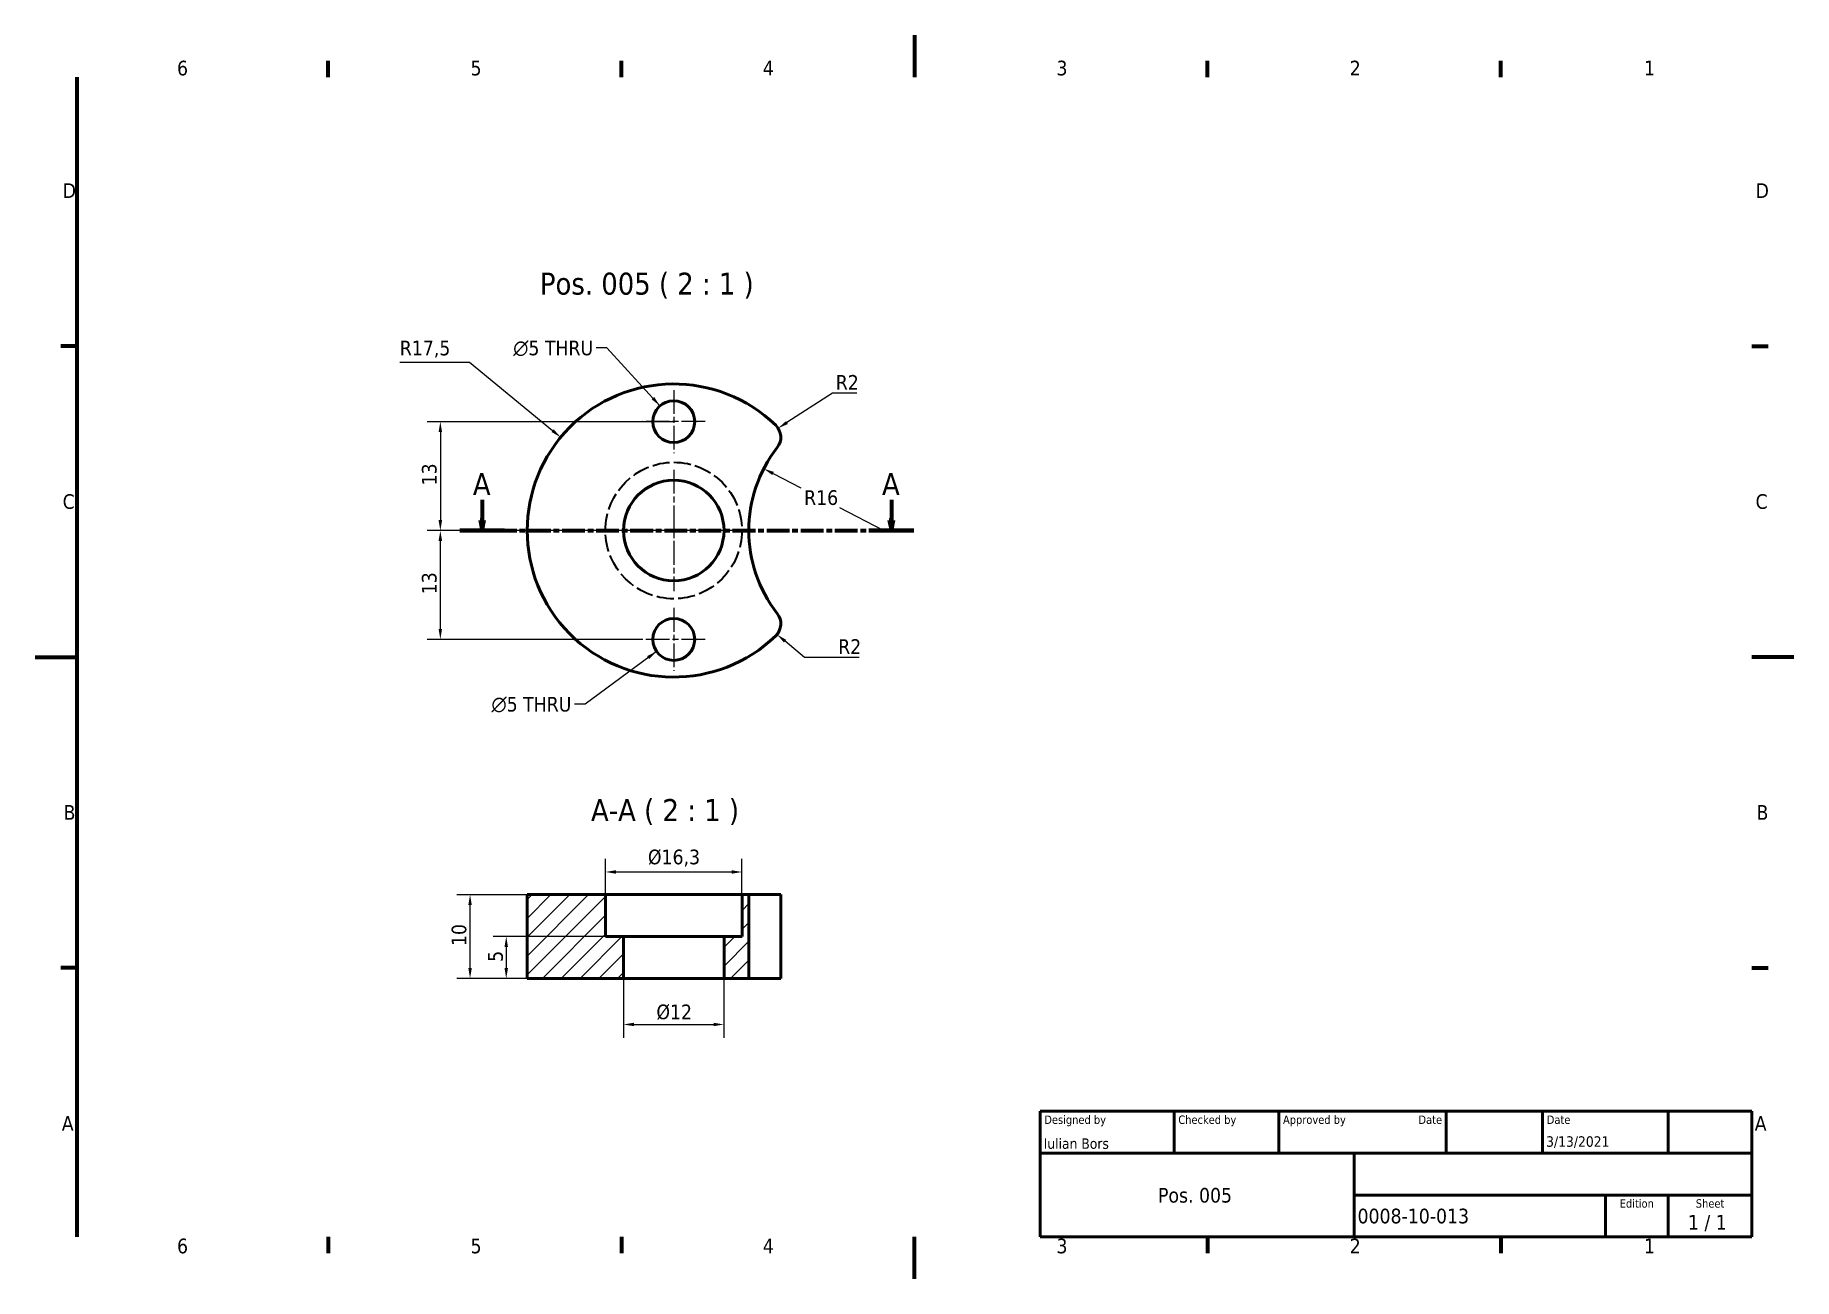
# Model space of a CAD drawing. Header units: millimetres. Extents: x 0 to 210, y 0 to 149.
import ezdxf
from ezdxf.enums import TextEntityAlignment as Align

# ---------------------------------------------------------------- set-up
doc = ezdxf.new("R2010")
doc.units = ezdxf.units.MM
doc.header["$LTSCALE"] = 0.5
doc.linetypes.add('CHAIN', pattern=[0.3543, 0.2362, -0.0295, 0.0591, -0.0295])
doc.linetypes.add('DASHED', pattern=[0.2068, 0.1655, -0.0413])
for name, color, linetype, lineweight in [('Border (ISO)', 7, 'Continuous', 70), ('Center Mark (ISO)', 7, 'Continuous', 25), ('Dimension (ISO)', 7, 'Continuous', 25), ('Hatch (ISO)', 7, 'Continuous', 18), ('Hidden (ISO)', 7, 'DASHED', 35), ('Section Line (ISO)', 7, 'CHAIN', 70), ('Symbol (ISO)', 7, 'Continuous', 25), ('Title (ISO)', 7, 'Continuous', 50), ('Visible (ISO)', 7, 'Continuous', 50)]:
    doc.layers.add(name, color=color, linetype=linetype, lineweight=lineweight)
doc.styles.add('Label Text (ISO)', font='tahoma.ttf')
doc.styles.add('Note Text (ISO)', font='tahoma.ttf')
doc.styles.add('Text Style39', font='tahoma.ttf')
doc.styles.add('Text Style41', font='tahoma.ttf')
doc.styles.add('Text Style45', font='tahoma.ttf')
doc.dimstyles.new('Default - Method 1b (ISO)', dxfattribs={"dimscale": 0.5, "dimtxt": 3.5, "dimasz": 2.5, "dimexe": 3.175, "dimexo": 0, "dimgap": 0.762, "dimtad": 1, "dimtoh": 1, "dimrnd": 1e-08, "dimtxsty": 'Note Text (ISO)', "dimcen": 0.09, "dimdle": 10, "dimclrd": 256, "dimclre": 256, "dimclrt": 256, "dimazin": 2, "dimtfac": 1, "dimtmove": 0, "dimatfit": 3, "dimfxl": 0, "dimtolj": 1, "dimlwd": -1, "dimlwe": -1, "dimarcsym": 0})
doc.dimstyles.new('Default - Method 1b (ISO)$7', dxfattribs={"dimscale": 0.5, "dimtxt": 3.5, "dimasz": 2.5, "dimexe": 3.175, "dimexo": 0, "dimgap": 0.762, "dimtad": 1, "dimtoh": 1, "dimrnd": 1e-08, "dimtxsty": 'Note Text (ISO)', "dimcen": 0.09, "dimdle": 10, "dimclrd": 256, "dimclre": 256, "dimclrt": 256, "dimazin": 2, "dimtfac": 1, "dimtmove": 0, "dimatfit": 3, "dimfxl": 0, "dimtolj": 1, "dimlwd": -1, "dimlwe": -1, "dimarcsym": 0})

# ---------------------------------------------------------------- blocks, each defined once
blk = doc.blocks.new('Borders Default Border')
at = {"layer": 'Border (ISO)'}
for p, q in [((70, 287), (70, 290.9)), ((140, 287), (140, 290.9)), ((280, 287), (280, 290.9)), ((350, 287), (350, 290.9)), ((10, 222.75), (6.1, 222.75)), ((410, 222.75), (413.9, 222.75)), ((10, 74.25), (6.1, 74.25)), ((410, 74.25), (413.9, 74.25)), ((70, 10), (70, 6.1)), ((140, 10), (140, 6.1)), ((280, 10), (280, 6.1)), ((350, 10), (350, 6.1))]:
    blk.add_line(p, q, dxfattribs=at)
at = {"layer": 'Border (ISO)', "flags": 128}
for points in [[(210, 297), (210, 287)], [(10, 10), (10, 287)], [(0, 148.5), (10, 148.5)], [(420, 148.5), (410, 148.5)], [(210, 0), (210, 10)]]:
    blk.add_lwpolyline(points, dxfattribs=at)
at = {"layer": 'Border (ISO)', "char_height": 3.5, "attachment_point": 7, "style": 'Note Text (ISO)'}
for s, insert in [('6', (33.88, 287.33)), ('5', (103.98, 287.33)), ('4', (173.78, 287.4)), ('3', (243.91, 287.33)), ('2', (313.94, 287.4)), ('1', (384.21, 287.4)), ('D', (6.57, 258.13)), ('D', (410.87, 258.13)), ('C', (6.56, 183.81)), ('C', (410.86, 183.81)), ('B', (6.78, 109.63)), ('B', (411.08, 109.63)), ('A', (6.36, 35.38)), ('A', (410.66, 35.38)), ('6', (33.88, 6.03)), ('5', (103.98, 6.03)), ('4', (173.78, 6.1)), ('3', (243.91, 6.03)), ('2', (313.94, 6.1)), ('1', (384.21, 6.1))]:
    blk.add_mtext(s, dxfattribs=dict(at, insert=insert))
blk = doc.blocks.new('*D5')
at = {"layer": 'Defpoints', "color": 0}
for p in [(62.75, 100.48), (76.25, 89.35)]:
    blk.add_point(p, dxfattribs=at)
at = {"layer": 'Dimension (ISO)'}
for p, q in [((43.54, 109.45), (51.88, 109.45)), ((51.88, 109.45), (61.79, 101.28))]:
    blk.add_line(p, q, dxfattribs=at)
blk.add_solid([(61.92, 101.44), (61.65, 101.12), (62.75, 100.48)], dxfattribs=at)
at = {"layer": 'Dimension (ISO)', "insert": (43.54, 112.02), "char_height": 1.75, "attachment_point": 1, "style": 'Note Text (ISO)'}
blk.add_mtext('\\A1;R17,5', dxfattribs=at)
blk = doc.blocks.new('2dTransSection0')
at = {"layer": 'Section Line (ISO)', "linetype": 'Continuous'}
for p, q in [((106.76, 186.02), (106.76, 181.2)), ((204.48, 186.02), (204.48, 181.2)), ((106.26, 181.2), (106.76, 178.7)), ((107.26, 181.2), (106.26, 181.2)), ((106.76, 181.2), (106.76, 178.7)), ((106.76, 178.7), (107.26, 181.2)), ((203.98, 181.2), (204.48, 178.7)), ((204.98, 181.2), (203.98, 181.2)), ((204.48, 181.2), (204.48, 178.7)), ((204.48, 178.7), (204.98, 181.2))]:
    blk.add_line(p, q, dxfattribs=at)
at = {"layer": 'Section Line (ISO)', "linetype": 'CHAIN', "ltscale": 45.965954}
blk.add_line((101.42, 178.7), (209.82, 178.7), dxfattribs=at)
at = {"layer": 'Section Line (ISO)', "linetype": 'Continuous', "lineweight": 140}
for p, q in [((101.42, 178.7), (112.11, 178.7)), ((199.13, 178.7), (209.82, 178.7))]:
    blk.add_line(p, q, dxfattribs=at)
at = {"layer": 'Section Line (ISO)', "linetype": 'Continuous', "flags": 128}
for points in [[(106.26, 181.2), (106.76, 178.7)], [(203.98, 181.2), (204.48, 178.7)]]:
    blk.add_lwpolyline(points, dxfattribs=at)
at = {"layer": 'Section Line (ISO)'}
for points in [[(106.26, 181.2), (106.76, 178.7), (107.26, 181.2), (106.26, 181.2)], [(203.98, 181.2), (204.48, 178.7), (204.98, 181.2), (203.98, 181.2)]]:
    blk.add_solid(points, dxfattribs=at)
at = {"layer": 'Section Line (ISO)', "char_height": 5.25, "attachment_point": 7, "style": 'Label Text (ISO)'}
for insert in [(104.53, 187.2), (202.24, 187.2)]:
    blk.add_mtext('A', dxfattribs=dict(at, insert=insert))
blk = doc.blocks.new('*D7')
at = {"layer": 'Defpoints', "color": 0}
for p in [(88.72, 101.57), (87.04, 100.48)]:
    blk.add_point(p, dxfattribs=at)
at = {"layer": 'Dimension (ISO)'}
for p, q in [((95.22, 105.75), (89.77, 102.24)), ((98.13, 105.75), (95.22, 105.75))]:
    blk.add_line(p, q, dxfattribs=at)
blk.add_solid([(89.66, 102.42), (89.88, 102.07), (88.72, 101.57)], dxfattribs=at)
at = {"layer": 'Dimension (ISO)', "insert": (95.6, 107.92), "char_height": 1.75, "attachment_point": 1, "style": 'Note Text (ISO)'}
blk.add_mtext('\\A1;R2', dxfattribs=at)
blk = doc.blocks.new('*D8')
at = {"layer": 'Defpoints', "color": 0}
for p in [(87.04, 78.22), (88.58, 76.94)]:
    blk.add_point(p, dxfattribs=at)
at = {"layer": 'Dimension (ISO)'}
for p, q in [((91.87, 74.2), (89.54, 76.14)), ((98.41, 74.2), (91.87, 74.2))]:
    blk.add_line(p, q, dxfattribs=at)
blk.add_solid([(89.67, 76.3), (89.41, 75.98), (88.58, 76.94)], dxfattribs=at)
at = {"layer": 'Dimension (ISO)', "insert": (95.89, 76.37), "char_height": 1.75, "attachment_point": 1, "style": 'Note Text (ISO)'}
blk.add_mtext('\\A1;R2', dxfattribs=at)
blk = doc.blocks.new('*D9')
at = {"layer": 'Defpoints', "color": 0}
for p in [(87, 96.73), (101.31, 89.35)]:
    blk.add_point(p, dxfattribs=at)
at = {"layer": 'Dimension (ISO)'}
for p, q in [((88.12, 96.16), (91.44, 94.44)), ((101.31, 89.35), (96.07, 92.06))]:
    blk.add_line(p, q, dxfattribs=at)
blk.add_solid([(88.21, 96.35), (88.02, 95.98), (87, 96.73)], dxfattribs=at)
at = {"layer": 'Dimension (ISO)', "insert": (91.82, 94.16), "char_height": 1.75, "attachment_point": 1, "style": 'Note Text (ISO)'}
blk.add_mtext('\\A1;R16', dxfattribs=at)
blk = doc.blocks.new('*D10')
at = {"layer": 'Defpoints', "color": 0}
for p in [(48.38, 89.35), (76.25, 89.35), (72.5, 76.35)]:
    blk.add_point(p, dxfattribs=at)
at = {"layer": 'Dimension (ISO)'}
for p, q in [((76.25, 89.35), (46.79, 89.35)), ((48.38, 77.6), (48.38, 88.1)), ((72.5, 76.35), (46.79, 76.35))]:
    blk.add_line(p, q, dxfattribs=at)
for points in [[(48.17, 88.1), (48.59, 88.1), (48.38, 89.35)], [(48.17, 77.6), (48.59, 77.6), (48.38, 76.35)]]:
    blk.add_solid(points, dxfattribs=at)
at = {"layer": 'Dimension (ISO)', "insert": (46.18, 81.74), "char_height": 1.75, "attachment_point": 1, "rotation": 90, "style": 'Note Text (ISO)'}
blk.add_mtext('\\A1;13', dxfattribs=at)
blk = doc.blocks.new('*D11')
at = {"layer": 'Defpoints', "color": 0}
for p in [(76.25, 102.35), (48.38, 89.35), (50.71, 89.35)]:
    blk.add_point(p, dxfattribs=at)
at = {"layer": 'Dimension (ISO)'}
for p, q in [((76.25, 102.35), (46.79, 102.35)), ((48.38, 101.1), (48.38, 90.6)), ((50.71, 89.35), (46.79, 89.35))]:
    blk.add_line(p, q, dxfattribs=at)
for points in [[(48.17, 101.1), (48.59, 101.1), (48.38, 102.35)], [(48.17, 90.6), (48.59, 90.6), (48.38, 89.35)]]:
    blk.add_solid(points, dxfattribs=at)
at = {"layer": 'Dimension (ISO)', "insert": (46.18, 94.74), "char_height": 1.75, "attachment_point": 1, "rotation": 90, "style": 'Note Text (ISO)'}
blk.add_mtext('\\A1;13', dxfattribs=at)
blk = doc.blocks.new('*D12')
at = {"layer": 'Defpoints', "color": 0}
for p in [(70.25, 35.87), (82.25, 35.87), (82.25, 30.37)]:
    blk.add_point(p, dxfattribs=at)
at = {"layer": 'Dimension (ISO)'}
for p, q in [((70.25, 35.87), (70.25, 28.79)), ((82.25, 35.87), (82.25, 28.79)), ((71.5, 30.37), (81, 30.37))]:
    blk.add_line(p, q, dxfattribs=at)
for points in [[(71.5, 30.58), (71.5, 30.17), (70.25, 30.37)], [(81, 30.58), (81, 30.17), (82.25, 30.37)]]:
    blk.add_solid(points, dxfattribs=at)
at = {"layer": 'Dimension (ISO)', "insert": (74.18, 32.75), "char_height": 1.75, "attachment_point": 1, "style": 'Note Text (ISO)'}
blk.add_mtext('\\A1;\\fTahoma|b0|i0;\\H1.7500;Ø12', dxfattribs=at)
blk = doc.blocks.new('*D13')
at = {"layer": 'Defpoints', "color": 0}
for p in [(84.4, 48.58), (68.1, 45.87), (84.4, 45.87)]:
    blk.add_point(p, dxfattribs=at)
at = {"layer": 'Dimension (ISO)'}
for p, q in [((68.1, 45.87), (68.1, 50.16)), ((69.35, 48.58), (83.15, 48.58)), ((84.4, 45.87), (84.4, 50.16))]:
    blk.add_line(p, q, dxfattribs=at)
for points in [[(69.35, 48.79), (69.35, 48.37), (68.1, 48.58)], [(83.15, 48.79), (83.15, 48.37), (84.4, 48.58)]]:
    blk.add_solid(points, dxfattribs=at)
at = {"layer": 'Dimension (ISO)', "insert": (73.17, 51.25), "char_height": 1.75, "attachment_point": 1, "style": 'Note Text (ISO)'}
blk.add_mtext('\\A1;\\fTahoma|b0|i0;\\H1.7500;Ø16,3', dxfattribs=at)
blk = doc.blocks.new('*D14')
at = {"layer": 'Defpoints', "color": 0}
for p in [(70.25, 40.87), (56.25, 35.87), (70.25, 35.87)]:
    blk.add_point(p, dxfattribs=at)
at = {"layer": 'Dimension (ISO)'}
for p, q in [((70.25, 40.87), (54.67, 40.87)), ((56.25, 39.62), (56.25, 37.12)), ((70.25, 35.87), (54.67, 35.87))]:
    blk.add_line(p, q, dxfattribs=at)
for points in [[(56.04, 39.62), (56.46, 39.62), (56.25, 40.87)], [(56.04, 37.12), (56.46, 37.12), (56.25, 35.87)]]:
    blk.add_solid(points, dxfattribs=at)
at = {"layer": 'Dimension (ISO)', "insert": (54.09, 37.85), "char_height": 1.75, "attachment_point": 1, "rotation": 90, "style": 'Note Text (ISO)'}
blk.add_mtext('\\A1;5', dxfattribs=at)
blk = doc.blocks.new('*D15')
at = {"layer": 'Defpoints', "color": 0}
for p in [(51.93, 45.87), (68.1, 45.87), (70.25, 35.87)]:
    blk.add_point(p, dxfattribs=at)
at = {"layer": 'Dimension (ISO)'}
for p, q in [((68.1, 45.87), (50.34, 45.87)), ((51.93, 37.12), (51.93, 44.62)), ((70.25, 35.87), (50.34, 35.87))]:
    blk.add_line(p, q, dxfattribs=at)
for points in [[(51.72, 44.62), (52.14, 44.62), (51.93, 45.87)], [(51.72, 37.12), (52.14, 37.12), (51.93, 35.87)]]:
    blk.add_solid(points, dxfattribs=at)
at = {"layer": 'Dimension (ISO)', "insert": (49.73, 39.74), "char_height": 1.75, "attachment_point": 1, "rotation": 90, "style": 'Note Text (ISO)'}
blk.add_mtext('\\A1;10', dxfattribs=at)
blk = doc.blocks.new('Title Blocks I.A.B')
at = {"layer": 'Title (ISO)'}
for p, q in [((270.07, 130), (100.07, 130)), ((100.07, 130), (100.07, 100)), ((132.07, 120), (132.07, 130)), ((157.07, 120), (157.07, 130)), ((197.07, 120), (197.07, 130)), ((220.07, 120), (220.07, 130)), ((250.07, 120), (250.07, 130)), ((270.07, 100), (270.07, 130)), ((100.07, 120), (270.07, 120)), ((175.07, 120), (175.07, 100)), ((270.07, 110), (175.07, 110)), ((235.07, 100), (235.07, 110)), ((250.07, 100), (250.07, 110)), ((100.07, 100), (270.07, 100))]:
    blk.add_line(p, q, dxfattribs=at)
at = {"layer": 'Title (ISO)', "style": 'Text Style41'}
for s, p in [('Designed by', (101.07, 129)), ('Checked by', (133.07, 129)), ('Approved by', (158.07, 129)), ('Date', (221.07, 129))]:
    blk.add_text(s, height=2, dxfattribs=at).set_placement(p, align=Align.TOP_LEFT)
blk.add_text('Date', height=2, dxfattribs=at).set_placement((196.07, 129), align=Align.TOP_RIGHT)
for s, p in [('Edition', (242.57, 109)), ('Sheet', (260.07, 109))]:
    blk.add_text(s, height=2, dxfattribs=at).set_placement(p, align=Align.TOP_CENTER)
at = {"layer": 'Title (ISO)', "style": 'Note Text (ISO)'}
blk.add_text('1 / 1 ', height=3.5, dxfattribs=at).set_placement((260.07, 103.5), align=Align.MIDDLE_CENTER)
at = {"layer": 'Title (ISO)'}
for tag, p, height, style in [('AUTHOR_001', (100.92, 121.05), 2.5, 'Text Style39'), ('CREATION_DATE_001', (220.91, 121.54), 2.5, 'Text Style39'), ('COMPANY_001', (128.23, 108.21), 3.5, 'Note Text (ISO)'), ('PART_NUMBER_001', (175.88, 103.25), 3.5, 'Note Text (ISO)')]:
    blk.add_attdef(tag, p, '', height=height, dxfattribs=dict(at, style=style))
at = {"layer": 'Title (ISO)', "style": 'Text Style39'}
for tag, p in [('CHECKED_BY', (133.07, 121)), ('ENG_APPROVED_BY', (158.07, 121))]:
    blk.add_attdef(tag, text='', height=2.5, dxfattribs=at).set_placement(p, align=Align.BOTTOM_LEFT)
blk.add_attdef('ENG_APPROVAL_DATE', text='', height=2.5, dxfattribs=at).set_placement((196.07, 121), align=Align.BOTTOM_RIGHT)
at = {"layer": 'Title (ISO)', "style": 'Note Text (ISO)'}
for tag, p in [('TITLE', (222.57, 115)), ('REVISION_NUMBER', (242.57, 103.5))]:
    blk.add_attdef(tag, text='', height=3.5, dxfattribs=at).set_placement(p, align=Align.MIDDLE_CENTER)

msp = doc.modelspace()

# ---------------------------------------------------------------- hatches: boundary and pattern name
at = {"layer": 'Hatch (ISO)'}
h = msp.add_hatch(dxfattribs=at)
h.set_pattern_fill('ANSI31', color=256, scale=12.7, style=0)
h.set_pattern_definition([(45, (0, 0), (-1.122532, 1.122532), [])])
h.paths.add_polyline_path([(85.2117, 35.8743), (85.2117, 45.8743), (84.4026, 45.8743), (84.4026, 40.8743), (82.2526, 40.8743), (82.2526, 35.8743)])
h.paths.add_polyline_path([(68.1026, 45.8743), (58.7526, 45.8743), (58.7526, 35.8743), (70.2526, 35.8743), (70.2526, 40.8743), (68.1026, 40.8743)])

# ---------------------------------------------------------------- linework, layer by layer
at = {"layer": 'Center Mark (ISO)', "linetype": 'CHAIN', "ltscale": 23.990969}
for p, q in [((76.2526, 106.1012), (76.2526, 98.6012)), ((80.0026, 102.3512), (72.5026, 102.3512)), ((76.2526, 96.6012), (76.2526, 82.1012)), ((83.5026, 89.3512), (69.0026, 89.3512)), ((76.2526, 80.1012), (76.2526, 72.6012)), ((80.0026, 76.3512), (72.5026, 76.3512))]:
    msp.add_line(p, q, dxfattribs=at)
at = {"layer": 'Hidden (ISO)', "ltscale": 24.76207}
msp.add_circle((76.2526, 89.3512), 8.15, dxfattribs=at)
at = {"layer": 'Visible (ISO)'}
for p, q in [((68.1026, 45.8743), (58.7526, 45.8743)), ((58.7526, 45.8743), (58.7526, 35.8743)), ((68.1026, 40.8743), (68.1026, 45.8743)), ((68.1026, 45.8743), (84.4026, 45.8743)), ((85.2117, 45.8743), (84.4026, 45.8743)), ((84.4026, 45.8743), (84.4026, 40.8743)), ((85.2117, 35.8743), (85.2117, 45.8743)), ((85.2117, 45.8743), (88.6162, 45.8743)), ((88.6162, 45.8743), (89.0391, 45.8743)), ((89.0391, 45.8743), (89.0391, 35.8743)), ((70.2526, 40.8743), (68.1026, 40.8743)), ((70.2526, 35.8743), (70.2526, 40.8743)), ((82.2526, 40.8743), (70.2526, 40.8743)), ((84.4026, 40.8743), (82.2526, 40.8743)), ((82.2526, 40.8743), (82.2526, 35.8743)), ((58.7526, 35.8743), (70.2526, 35.8743)), ((82.2526, 35.8743), (70.2526, 35.8743)), ((82.2526, 35.8743), (85.2117, 35.8743)), ((88.6162, 35.8743), (85.2117, 35.8743)), ((89.0391, 35.8743), (88.6162, 35.8743))]:
    msp.add_line(p, q, dxfattribs=at)
for centre, radius in [((76.2526, 102.3512), 2.5), ((76.2526, 89.3512), 6), ((76.2526, 76.3512), 2.5)]:
    msp.add_circle(centre, radius, dxfattribs=at)
for centre, radius, start, end in [((76.2526, 89.3512), 17.5, 45.900842, 314.099158), ((87.0391, 100.4823), 2, 322.049621, 45.900842), ((101.3117, 89.3512), 16.1, 142.049621, 217.950379), ((87.0391, 78.2201), 2, 314.099158, 37.950379)]:
    msp.add_arc(centre, radius, start, end, dxfattribs=at)

# ---------------------------------------------------------------- block references
at = {"xscale": 0.5, "yscale": 0.5, "zscale": 0.5}
msp.add_blockref('Borders Default Border', (0, 0), dxfattribs=at)
msp.add_blockref('Title Blocks I.A.B', (69.9643, -45), dxfattribs=at).add_auto_attribs({'PART_NUMBER_001': '0008-10-013', 'COMPANY_001': 'Pos. 005', 'AUTHOR_001': 'Iulian Bors', 'CREATION_DATE_001': '3/13/2021'})
at = {"layer": 'Section Line (ISO)', "xscale": 0.5, "yscale": 0.5, "zscale": 0.5}
msp.add_blockref('2dTransSection0', (0, 0), dxfattribs=at)

# ---------------------------------------------------------------- texts
at = {"layer": 'Symbol (ISO)', "attachment_point": 7}
for s, insert, char_height, style in [('Pos. 005 ( 2 : 1 )', (60.2706, 117.0485), 2.62, 'Text Style45'), ('A-A ( 2 : 1 )', (66.3729, 54.1889), 2.625, 'Label Text (ISO)')]:
    msp.add_mtext(s, dxfattribs=dict(at, insert=insert, char_height=char_height, style=style))
at = {"layer": 'Symbol (ISO)', "char_height": 1.75, "width": 10.229571, "attachment_point": 3, "line_spacing_factor": 0.6125, "style": 'Note Text (ISO)'}
for insert in [(66.6257, 112.0294), (64.0282, 69.4877)]:
    msp.add_mtext('\\fAIGDT|b0|i0;\\H1.7500;n\\fTahoma|b0|i0;\\H1.7500;5 THRU', dxfattribs=dict(at, insert=insert))

# ---------------------------------------------------------------- dimensions: what is measured, and where the dimension line sits
at = {"layer": 'Dimension (ISO)'}
for center, mpoint, override, picture, middle in [((76.2526, 89.3512), (62.7503, 100.484), {"dimgap": 0.762, "dimtih": 1, "dimdec": 2, "dimlfac": 1, "dimcen": 0, "dimtol": 0, "dimlim": 0, "dimtp": 0, "dimtm": 0, "dimtdec": 2, "dimtofl": 0}, '*D5', (46.4673, 109.4498)), ((87.0391, 100.4823), (88.7206, 101.5651), {"dimgap": 0.762, "dimtih": 1, "dimdec": 2, "dimlfac": 1, "dimcen": 0, "dimtol": 0, "dimlim": 0, "dimtp": 0, "dimtm": 0, "dimtdec": 2, "dimtofl": 0}, '*D7', (96.8659, 105.7521)), ((101.3117, 89.3512), (87.0043, 96.7342), {"dimgap": 0.762, "dimtih": 1, "dimdec": 0, "dimlfac": 1, "dimcen": 0, "dimdle": 0, "dimtol": 0, "dimlim": 0, "dimtp": 0, "dimtm": 0, "dimtdec": 2, "dimtofl": 0, "dimtmove": 2}, '*D9', (93.7548, 93.2507)), ((87.0391, 78.2201), (88.5776, 76.9422), {"dimgap": 0.762, "dimtih": 1, "dimdec": 2, "dimlfac": 1, "dimcen": 0, "dimtol": 0, "dimlim": 0, "dimtp": 0, "dimtm": 0, "dimtdec": 2, "dimtofl": 0}, '*D8', (97.1521, 74.2033))]:
    dim = msp.add_radius_dim(center=center, mpoint=mpoint, dimstyle='Default - Method 1b (ISO)', override=override, dxfattribs=at)
    dim.commit()
    dim.dimension.update_dxf_attribs({"geometry": picture, "text_midpoint": middle, "dimtype": 164})
for base, p1, p2, angle, picture, middle in [((48.3821, 89.3512), (76.2526, 102.3512), (50.7099, 89.3512), 90, '*D11', (48.3821, 95.8512)), ((48.3821, 89.3512), (72.5026, 76.3512), (76.2526, 89.3512), 90, '*D10', (48.3821, 82.8512)), ((51.9278, 45.8743), (70.2526, 35.8743), (68.1026, 45.8743), 270, '*D15', (51.9278, 40.8743)), ((56.2526, 35.8743), (70.2526, 40.8743), (70.2526, 35.8743), 270, '*D14', (56.2526, 38.3743))]:
    dim = msp.add_linear_dim(base=base, p1=p1, p2=p2, angle=angle, dimstyle='Default - Method 1b (ISO)', override={"dimgap": 0.762, "dimtoh": 0, "dimdec": 2, "dimtol": 0, "dimlim": 0, "dimtp": 0, "dimtm": 0, "dimtdec": 2, "dimtofl": 0, "dimatfit": 1}, dxfattribs=at)
    dim.commit()
    dim.dimension.update_dxf_attribs({"geometry": picture, "text_midpoint": middle, "dimtype": 160})
dim = msp.add_linear_dim(base=(84.4026, 48.5773), p1=(68.1026, 45.8743), p2=(84.4026, 45.8743), text='\\fTahoma|b0|i0;\\H1.7500;Ø<>', dimstyle='Default - Method 1b (ISO)', override={"dimgap": 0.762, "dimtoh": 0, "dimdec": 2, "dimtol": 0, "dimlim": 0, "dimtp": 0, "dimtm": 0, "dimtdec": 2, "dimtofl": 0, "dimatfit": 1}, dxfattribs=at)
dim.commit()
dim.dimension.update_dxf_attribs({"geometry": '*D13', "text_midpoint": (76.2526, 48.5773), "dimtype": 160})
dim = msp.add_linear_dim(base=(82.2526, 30.3743), p1=(70.2526, 35.8743), p2=(82.2526, 35.8743), angle=180, text='\\fTahoma|b0|i0;\\H1.7500;Ø<>', dimstyle='Default - Method 1b (ISO)', override={"dimgap": 0.762, "dimtoh": 0, "dimdec": 2, "dimtol": 0, "dimlim": 0, "dimtp": 0, "dimtm": 0, "dimtdec": 2, "dimtofl": 0, "dimatfit": 1}, dxfattribs=at)
dim.commit()
dim.dimension.update_dxf_attribs({"geometry": '*D12', "text_midpoint": (76.2526, 30.3743), "dimtype": 160})

# ---------------------------------------------------------------- leaders
at = {"layer": 'Symbol (ISO)', "annotation_type": 0, "has_hookline": 1, "hookline_direction": 1, "text_width": 9.9034}
for points in [[(74.6102, 104.236), (68.2567, 111.1544), (67.0067, 111.1544)], [(74.2, 74.9241), (65.6592, 68.6127), (64.4092, 68.6127)]]:
    msp.add_leader(points, dimstyle='Default - Method 1b (ISO)$7', override={"dimtad": 0}, dxfattribs=at)

doc.saveas('drawing.dxf')
